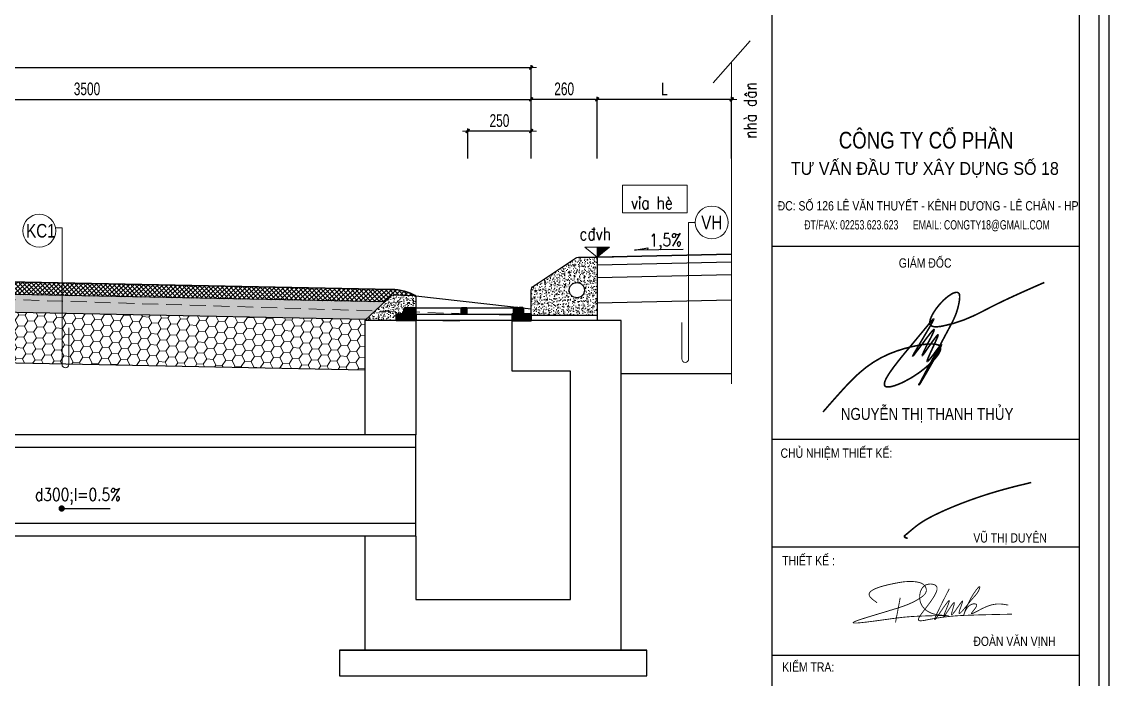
# Model space of a CAD drawing. Header units: millimetres. Extents: x -115725 to -64833, y 11643 to 38907.
# Drawn here: x -107216 to -102932, y 33173 to 35765 of the extents above; entities that cross this region are included whole.
import ezdxf
from ezdxf.enums import TextEntityAlignment as Align

# ---------------------------------------------------------------- set-up
doc = ezdxf.new("R2010")
doc.units = ezdxf.units.MM
doc.header["$MEASUREMENT"] = 0
doc.linetypes.add('HIDDEN', pattern=[0.375, 0.25, -0.125])
for name, color, linetype in [('ENTTNTHIETKE1', 2, 'Continuous'), ('KHUNGTEN', 5, 'Continuous'), ('NOI', 4, 'Continuous'), ('T.bao', 6, 'Continuous'), ('thep', 2, 'Continuous'), ('TXT', 5, 'Continuous')]:
    doc.layers.add(name, color=color, linetype=linetype)
for name, color, linetype, lineweight in [('ISO', 153, 'Continuous', 13), ('LC Dim', 8, 'Continuous', 18), ('LC Hatch', 252, 'Continuous', 9), ('LC ISO', 153, 'Continuous', 13), ('LC Net dam 1', 30, 'Continuous', 30), ('LC Net dam2', 6, 'Continuous', 40), ('LC Net khuat', 4, 'HIDDEN', 13), ('LC Net manh', 239, 'Continuous', 5), ('LC Net thay', 7, 'Continuous', 25), ('LC Text1', 3, 'Continuous', 20), ('LC Text2', 7, 'Continuous', 25), ('net thay', 2, 'Continuous', 25)]:
    doc.layers.add(name, color=color, linetype=linetype, lineweight=lineweight)
doc.styles.add('General text 2', font='arial.ttf')
doc.styles.add('HOATBIF', font='hoatbif.shx', dxfattribs={"width": 0.7})
doc.styles.add('LC 3', font='vnsimli.shx', dxfattribs={"width": 0.75})
doc.styles.add('style1', font='')
doc.styles.add('T1', font='Vnsimli.shx', dxfattribs={"width": 0.8})
doc.styles.add('T2', font='', dxfattribs={"width": 0.8})
doc.styles.get('style1').set_extended_font_data('.VnAvantH')
doc.styles.get('T2').set_extended_font_data('.VnArialH')
doc.dimstyles.new('1-100(1-25)', dxfattribs={"dimscale": 25, "dimtxt": 2.5, "dimasz": 0.35, "dimexe": 0.5, "dimexo": 0, "dimgap": 0.8, "dimtad": 1, "dimdec": 0, "dimzin": 0, "dimdsep": 46, "dimtxsty": 'HOATBIF', "dimblk1": 'DOT', "dimblk2": 'DOT', "dimsah": 1, "dimcen": -1, "dimdle": 1, "dimclrd": 256, "dimclre": 256, "dimclrt": 4, "dimadec": 3, "dimazin": 2, "dimtfac": 0.333333, "dimtdec": 0, "dimtix": 1, "dimtmove": 2, "dimatfit": 3, "dimldrblk": 'DOT', "dimfxl": 1, "dimtvp": 0.833333, "dimtolj": 1, "dimtzin": 0, "dimarcsym": 0})
pattern_1 = [(50, (-301881.987, -1147.038), (26.8972568, -2.353205), [2.8125, -30.9375]), (355, (-301881.987, -1147.038), (-5.203175, 28.207205), [2.25, -24.75]), (100.451444, (-301879.746, -1147.234), (21.6940818, 25.8539997), [2.3902572, -26.2928292]), (46.1842, (-301881.987, -1139.538), (40.02155, -6.206973), [4.21875, -46.40625]), (96.635635, (-301878.65, -1140.055), (35.049823, 36.5294475), [3.585388, -39.439266]), (351.184164, (-301881.987, -1139.538), (35.049823, 36.5294475), [3.375, -37.125]), (21, (-301878.237, -1141.413), (22.3840145, -15.0982084), [2.8125, -30.9375]), (326, (-301878.237, -1141.413), (9.124325, 27.1931267), [2.25, -24.75]), (71.451445, (-301876.372, -1142.67), (31.508339, 12.0949182), [2.390257, -26.2928292]), (37.5, (-301881.987, -1147.038), (0.45599457, 12.4835195), [0, -24.45, 0, -25.125, 0, -24.84375]), (7.5, (-301881.987, -1147.038), (9.86510765, 14.7904392), [0, -14.325, 0, -23.8875, 0, -9.46875]), (327.5, (-301890.35, -1147.038), (20.01834136, -0.8458077), [0, -9.375, 0, -29.25, 0, -38.8125]), (317.5, (-301894.1, -1147.038), (21.8694814, 3.7539368), [0, -12.1875, 0, -19.425, 0, -27.5625])]

# ---------------------------------------------------------------- blocks, each defined once
blk = doc.blocks.new('chu ki Miss Duyen')
at = {"layer": 'ISO', "ltscale": 2, "const_width": 40}
blk.add_lwpolyline([(843, 225), (838, 225), (836, 225), (834, 225), (832, 225), (830, 226), (828, 226), (827, 226), (826, 226), (825, 226), (824, 226), (823, 226), (821, 226), (820, 227), (819, 227), (818, 227), (817, 227), (816, 227), (815, 227), (814, 227), (813, 228), (812, 228), (810, 228), (809, 228), (808, 228), (807, 229), (806, 229), (805, 229), (804, 229), (803, 230), (801, 230), (800, 230), (799, 230), (798, 231), (797, 231), (795, 231), (794, 232), (793, 232), (792, 232), (791, 233), (789, 233), (788, 233), (787, 234), (786, 234), (785, 235), (783, 235), (782, 235), (781, 236), (780, 236), (779, 237), (778, 237), (777, 238), (776, 238), (776, 238), (775, 238), (775, 239), (774, 239), (774, 239), (773, 239), (773, 240), (772, 240), (771, 240), (771, 240), (770, 241), (770, 241), (769, 241), (769, 242), (768, 242), (768, 242), (767, 242), (767, 243), (766, 243), (766, 243), (765, 244), (765, 244), (765, 244), (764, 245), (764, 245), (763, 245), (763, 246), (762, 246), (762, 246), (762, 247), (761, 247), (761, 247), (760, 248), (760, 248), (760, 248), (759, 249), (759, 249), (759, 249), (758, 250), (758, 250), (758, 250), (758, 251), (757, 251), (757, 251), (757, 252), (756, 252), (756, 253), (756, 253), (756, 253), (756, 254), (755, 254), (755, 255), (755, 255), (755, 255), (755, 256), (755, 256), (754, 257), (754, 257), (754, 257), (754, 258), (754, 258), (754, 259), (754, 259), (754, 260), (754, 260), (754, 260), (754, 261), (754, 261), (754, 262), (754, 262), (754, 263), (754, 263), (754, 263), (754, 264), (754, 264), (754, 265), (754, 265), (754, 266), (754, 266), (754, 267), (754, 267), (755, 268), (755, 268), (755, 269), (755, 269), (755, 270), (755, 270), (755, 270), (756, 271), (756, 271), (756, 272), (756, 272), (756, 273), (757, 273), (757, 274), (757, 274), (757, 275), (758, 275), (758, 276), (758, 276), (758, 277), (759, 277), (759, 278), (759, 278), (759, 279), (760, 279), (760, 280), (760, 280), (761, 281), (761, 281), (761, 282), (762, 282), (762, 283), (762, 283), (763, 284), (763, 284), (763, 285), (764, 285), (764, 286), (764, 286), (765, 287), (766, 288), (767, 289), (767, 290), (768, 291), (769, 293), (770, 294), (771, 295), (771, 296), (772, 297), (773, 298), (774, 299), (775, 300), (776, 301), (777, 302), (778, 303), (778, 304), (780, 306), (781, 307), (782, 308), (783, 309), (784, 310), (785, 311), (786, 312), (786, 312), (787, 313), (788, 314), (789, 315), (790, 316), (791, 317), (792, 318), (792, 319), (793, 320), (794, 321), (795, 322), (796, 323), (797, 324), (797, 324), (798, 325), (799, 326), (800, 327), (801, 328), (801, 329), (802, 330), (803, 330), (804, 331), (805, 332), (805, 333), (806, 334), (807, 335), (808, 336), (808, 336), (809, 337), (810, 338), (811, 339), (811, 340), (812, 340), (813, 341), (814, 343), (816, 344), (817, 346), (819, 348), (820, 349), (822, 351), (823, 352), (824, 354), (826, 355), (827, 357), (829, 358), (830, 360), (831, 361), (834, 364), (840, 370), (842, 372), (845, 376), (848, 379), (851, 382), (853, 386), (856, 389), (859, 392), (862, 395), (865, 398), (867, 401), (870, 404), (873, 407), (876, 411), (879, 414), (882, 417), (885, 420), (887, 423), (890, 427), (893, 430), (896, 433), (899, 436), (902, 440), (905, 443), (908, 446), (911, 449), (914, 453), (917, 456), (920, 459), (923, 462), (926, 466), (928, 469), (931, 472), (934, 476), (937, 479), (940, 482), (943, 486), (946, 489), (949, 492), (953, 495), (956, 499), (959, 502), (962, 505), (965, 509), (968, 512), (971, 515), (974, 519), (977, 522), (980, 525), (983, 529), (986, 532), (989, 535), (992, 538), (996, 542), (999, 545), (1002, 548), (1005, 552), (1008, 555), (1011, 558), (1014, 561), (1017, 565), (1021, 568), (1024, 571), (1027, 574), (1030, 578), (1033, 581), (1036, 584), (1040, 587), (1043, 591), (1046, 594), (1049, 596), (1052, 600), (1056, 603), (1059, 606), (1062, 610), (1065, 613), (1069, 616), (1072, 619), (1075, 622), (1078, 625), (1082, 628), (1085, 631), (1088, 634), (1091, 637), (1095, 640), (1098, 643), (1101, 646), (1105, 649), (1108, 652), (1111, 655), (1114, 658), (1118, 661), (1121, 664), (1124, 667), (1128, 670), (1131, 673), (1134, 676), (1138, 679), (1141, 682), (1144, 685), (1148, 688), (1151, 691), (1154, 694), (1158, 697), (1161, 700), (1165, 702), (1168, 705), (1171, 708), (1175, 711), (1178, 714), (1182, 717), (1185, 720), (1188, 722), (1192, 725), (1195, 728), (1199, 731), (1202, 734), (1205, 736), (1209, 739), (1212, 742), (1216, 745), (1219, 747), (1223, 750), (1226, 753), (1229, 756), (1233, 758), (1236, 761), (1240, 764), (1243, 767), (1247, 769), (1250, 772), (1254, 775), (1257, 777), (1261, 780), (1264, 783), (1268, 785), (1271, 788), (1275, 791), (1278, 793), (1282, 796), (1285, 799), (1289, 801), (1292, 804), (1296, 807), (1299, 809), (1303, 812), (1306, 815), (1310, 817), (1313, 820), (1317, 822), (1320, 825), (1324, 828), (1327, 830), (1331, 833), (1335, 835), (1338, 838), (1342, 840), (1345, 843), (1349, 846), (1352, 848), (1356, 851), (1360, 853), (1363, 856), (1367, 858), (1370, 861), (1374, 863), (1377, 866), (1381, 868), (1385, 871), (1392, 876), (1399, 881), (1406, 886), (1413, 891), (1421, 896), (1428, 901), (1435, 906), (1442, 911), (1447, 915), (1457, 921), (1464, 926), (1471, 931), (1479, 936), (1486, 941), (1493, 946), (1501, 950), (1508, 955), (1515, 960), (1523, 965), (1530, 970), (1537, 975), (1545, 980), (1552, 984), (1559, 989), (1567, 994), (1574, 999), (1582, 1004), (1589, 1008), (1596, 1013), (1604, 1018), (1611, 1023), (1619, 1028), (1626, 1032), (1634, 1037), (1641, 1042), (1648, 1046), (1656, 1051), (1663, 1056), (1671, 1061), (1678, 1065), (1686, 1070), (1693, 1075), (1701, 1079), (1708, 1084), (1716, 1089), (1723, 1093), (1731, 1098), (1738, 1103), (1746, 1107), (1753, 1112), (1761, 1116), (1769, 1121), (1776, 1126), (1784, 1130), (1791, 1135), (1799, 1139), (1806, 1144), (1814, 1148), (1822, 1153), (1829, 1158), (1837, 1162), (1844, 1167), (1852, 1171), (1860, 1176), (1867, 1180), (1875, 1185), (1882, 1189), (1890, 1194), (1898, 1198), (1905, 1203), (1913, 1207), (1921, 1212), (1928, 1216), (1936, 1220), (1943, 1225), (1951, 1229), (1959, 1234), (1964, 1237), (1974, 1243), (1982, 1247), (1989, 1251), (1997, 1256), (2005, 1260), (2012, 1265), (2020, 1269), (2028, 1273), (2036, 1278), (2043, 1282), (2051, 1286), (2059, 1291), (2066, 1295), (2074, 1299), (2082, 1304), (2089, 1308), (2097, 1312), (2105, 1317), (2113, 1321), (2120, 1325), (2128, 1330), (2136, 1334), (2144, 1338), (2151, 1342), (2159, 1347), (2167, 1351), (2175, 1355), (2182, 1359), (2190, 1364), (2198, 1368), (2206, 1372), (2213, 1376), (2221, 1381), (2229, 1385), (2237, 1389), (2244, 1393), (2252, 1397), (2260, 1402), (2268, 1406), (2276, 1410), (2283, 1414), (2291, 1418), (2299, 1422), (2307, 1426), (2315, 1431), (2322, 1435), (2330, 1439), (2338, 1443), (2346, 1447), (2354, 1451), (2361, 1455), (2369, 1459), (2377, 1464), (2385, 1468), (2393, 1472), (2401, 1476), (2408, 1480), (2416, 1484), (2424, 1488), (2432, 1492), (2440, 1496), (2448, 1500), (2456, 1504), (2463, 1508), (2471, 1512), (2479, 1516), (2487, 1520), (2495, 1524), (2503, 1528), (2511, 1532), (2519, 1536), (2526, 1540), (2534, 1544), (2542, 1548), (2550, 1552), (2558, 1556), (2566, 1560), (2574, 1564), (2582, 1568), (2590, 1572), (2598, 1575), (2606, 1579), (2613, 1583), (2621, 1587), (2629, 1591), (2637, 1595), (2645, 1599), (2653, 1603), (2661, 1607), (2669, 1610), (2677, 1614), (2685, 1618), (2693, 1622), (2701, 1626), (2709, 1630), (2717, 1633), (2725, 1637), (2733, 1641), (2741, 1645), (2749, 1649), (2756, 1652), (2764, 1656), (2772, 1660), (2780, 1664), (2788, 1668), (2796, 1671), (2804, 1675), (2812, 1679), (2820, 1683), (2828, 1686), (2836, 1690), (2844, 1694), (2852, 1698), (2860, 1701), (2868, 1705), (2876, 1709), (2884, 1712), (2892, 1716), (2900, 1720), (2908, 1723), (2916, 1727), (2925, 1731), (2933, 1734), (2941, 1738), (2949, 1742), (2957, 1745), (2965, 1749), (2973, 1753), (2981, 1756), (2989, 1760), (2997, 1763), (3005, 1767), (3013, 1771), (3021, 1774), (3029, 1778), (3037, 1781), (3045, 1785), (3053, 1789), (3061, 1792), (3069, 1796), (3078, 1799), (3086, 1803), (3094, 1806), (3102, 1810), (3110, 1813), (3118, 1817), (3126, 1820), (3134, 1824), (3142, 1827), (3150, 1831), (3156, 1833), (3167, 1838), (3175, 1841), (3183, 1845), (3191, 1848), (3199, 1852), (3207, 1855), (3215, 1859), (3223, 1862), (3232, 1866), (3240, 1869), (3248, 1873), (3256, 1876), (3264, 1879), (3272, 1883), (3280, 1886), (3288, 1890), (3297, 1893), (3305, 1896), (3313, 1900), (3321, 1903), (3329, 1907), (3337, 1910), (3345, 1913), (3354, 1917), (3362, 1920), (3370, 1923), (3378, 1927), (3386, 1930), (3394, 1933), (3403, 1937), (3411, 1940), (3419, 1944), (3427, 1947), (3435, 1950), (3452, 1957), (3468, 1963), (3484, 1970), (3501, 1977), (3517, 1983), (3534, 1990), (3550, 1996), (3566, 2003), (3583, 2009), (3599, 2016), (3616, 2022), (3632, 2029), (3648, 2035), (3665, 2042), (3681, 2048), (3698, 2055), (3714, 2061), (3731, 2068), (3747, 2074), (3763, 2081), (3780, 2087), (3796, 2093), (3813, 2100), (3828, 2106)], dxfattribs=at)
blk = doc.blocks.new('doan van vinh')
at = {"layer": 'LC ISO', "const_width": 30}
for points in [[(-1826, 454), (-1884, 496), (-1940, 539), (-1991, 580), (-2035, 621), (-2054, 641), (-2069, 661), (-2082, 681), (-2094, 703), (-2098, 718), (-2101, 737), (-2100, 755), (-2097, 773), (-2090, 790), (-2080, 807), (-2067, 823), (-2052, 840), (-2034, 855), (-2013, 871), (-1991, 886), (-1966, 901), (-1911, 929), (-1850, 956), (-1782, 981), (-1710, 1005), (-1635, 1028), (-1557, 1049), (-1400, 1087), (-1322, 1104), (-1246, 1120), (-1179, 1133), (-1106, 1147), (-1041, 1158), (-980, 1168), (-921, 1177), (-863, 1183), (-750, 1191), (-694, 1193), (-636, 1192), (-577, 1189), (-541, 1186), (-453, 1176), (-390, 1164), (-329, 1147), (-300, 1137), (-272, 1124), (-245, 1109), (-221, 1092), (-198, 1073), (-177, 1052), (-162, 1032), (-143, 1001), (-131, 972), (-122, 943), (-117, 912), (-115, 883), (-116, 868), (-126, 826), (-137, 799), (-152, 774), (-169, 750), (-190, 727), (-237, 684), (-289, 645), (-344, 608), (-397, 575), (-449, 543), (-501, 514), (-603, 462), (-706, 415), (-813, 372), (-869, 351), (-927, 330), (-988, 309), (-1076, 280), (-1119, 267), (-1189, 244), (-1262, 222), (-1337, 199), (-1492, 151), (-1809, 56), (-1964, 9), (-2039, -14), (-2112, -36), (-2182, -58), (-2250, -79), (-2313, -99), (-2373, -118), (-2428, -137), (-2478, -154), (-2523, -171), (-2562, -186), (-2595, -199), (-2622, -212), (-2641, -223), (-2652, -232), (-2656, -239), (-2655, -243), (-2651, -245), (-2645, -247), (-2638, -249), (-2616, -251), (-2586, -252), (-2549, -251), (-2506, -249), (-2456, -245), (-2402, -240), (-2342, -234), (-2278, -227), (-2211, -220), (-2141, -211), (-2068, -202), (-1917, -183), (-1764, -162), (-1612, -141), (-1539, -131), (-1467, -121), (-1394, -111), (-1334, -103), (-1272, -95), (-1213, -87), (-1101, -72), (-994, -60), (-891, -48), (-786, -39), (-677, -30), (-619, -26), (-560, -22), (-497, -19), (-432, -16), (-363, -13), (-290, -10), (-173, -5), (-131, -4), (-44, -1), (44, 1), (221, 6), (306, 8), (386, 10), (459, 11), (493, 12), (524, 13), (553, 13), (579, 14), (602, 14), (622, 15), (638, 15), (651, 15), (659, 15), (664, 15), (664, 15), (660, 15), (655, 15), (637, 14), (619, 14), (597, 14), (572, 14), (543, 14), (512, 15), (478, 16), (407, 20), (331, 27), (244, 40), (182, 54), (113, 73), (47, 97), (-14, 126), (-71, 158), (-123, 195), (-171, 235), (-213, 279), (-250, 327), (-281, 378), (-307, 432), (-326, 490), (-343, 574), (-347, 614), (-347, 680), (-340, 746), (-326, 811), (-306, 873), (-293, 903), (-278, 931), (-261, 958), (-243, 983), (-222, 1006), (-200, 1027), (-176, 1046), (-150, 1062), (-123, 1075), (-92, 1086), (-61, 1094), (-29, 1099), (4, 1102), (36, 1103), (68, 1101), (98, 1097), (127, 1091), (153, 1083), (169, 1077), (196, 1063), (213, 1050), (227, 1035), (239, 1020), (247, 1002), (253, 984), (256, 964), (257, 942), (255, 920), (252, 896), (246, 872), (238, 846), (228, 819), (202, 763), (171, 703), (133, 641), (91, 576), (45, 509), (-4, 441), (-109, 301), (-229, 144), (-268, 92), (-316, 25), (-337, -6), (-355, -36), (-370, -63), (-381, -88), (-388, -111), (-390, -130), (-387, -146), (-382, -155), (-364, -167), (-344, -172), (-319, -174), (-291, -173), (-259, -170), (-224, -166), (-73, -138), (3, -123), (76, -109), (148, -97), (217, -85), (284, -74), (413, -55), (535, -38), (653, -25), (766, -14), (876, -5), (984, 3), (1198, 14), (1364, 20), (1527, 25), (1641, 29), (1875, 35), (2116, 41), (2361, 47), (2860, 57)], [(680, 940), (620, 821), (561, 704), (503, 589), (447, 478), (421, 424), (395, 372), (370, 322), (346, 273), (323, 226), (302, 181), (282, 139), (263, 99), (245, 61), (230, 27), (216, -5), (203, -34), (193, -59), (184, -81), (178, -100), (174, -114), (172, -125), (172, -132), (175, -134), (180, -133), (184, -130), (188, -126), (193, -121), (198, -115), (205, -108), (212, -99), (220, -89), (224, -84), (237, -66), (247, -52), (269, -22), (293, 12), (318, 49), (345, 88), (373, 130), (431, 215), (489, 299), (517, 339), (545, 377), (570, 412), (594, 444), (616, 471), (626, 484), (635, 494), (643, 504), (651, 512), (658, 518), (664, 523), (669, 527), (674, 528), (677, 528), (679, 525), (680, 521), (680, 514), (679, 506), (677, 496), (674, 483), (669, 469), (664, 454), (659, 436), (645, 398), (629, 356), (611, 311), (593, 265), (556, 172), (538, 128), (522, 87), (515, 68), (509, 50), (503, 34), (498, 19), (494, 6), (491, -5), (489, -14), (488, -21), (488, -26), (490, -28), (491, -28), (497, -25), (502, -19), (509, -11), (517, -2), (526, 10), (535, 24), (546, 39), (558, 56), (570, 74), (596, 113), (624, 155), (682, 244), (712, 288), (740, 329), (767, 368), (779, 385), (791, 401), (802, 415), (813, 428), (822, 439), (831, 447), (838, 454), (845, 458), (850, 459), (854, 458), (856, 455), (857, 447), (856, 437), (855, 425), (852, 410), (848, 394), (844, 376), (839, 356), (826, 313), (813, 267), (799, 221), (786, 175), (775, 133), (770, 114), (766, 97), (763, 81), (761, 68), (761, 57), (761, 48), (763, 43), (767, 40), (772, 40), (778, 43), (785, 49), (794, 57), (804, 67), (815, 79), (826, 93), (839, 108), (852, 125), (866, 144), (895, 183), (925, 226), (987, 315), (1017, 358), (1045, 399), (1059, 418), (1072, 435), (1084, 452), (1095, 466), (1105, 479), (1115, 491), (1123, 500), (1130, 506), (1135, 511), (1140, 513), (1142, 512), (1144, 508), (1144, 501), (1142, 492), (1140, 480), (1136, 467), (1131, 451), (1126, 434), (1120, 416), (1113, 396), (1098, 354), (1082, 309), (1066, 264), (1051, 221), (1037, 180), (1032, 162), (1027, 144), (1023, 129), (1021, 115), (1019, 100), (1019, 94), (1020, 87), (1022, 82), (1026, 79), (1030, 79), (1036, 80), (1043, 83), (1051, 88), (1060, 94), (1069, 102), (1080, 111), (1091, 122), (1103, 134), (1129, 162), (1157, 194), (1186, 229), (1218, 266), (1283, 346), (1348, 428), (1380, 468), (1411, 506), (1451, 554), (1467, 573), (1492, 602), (1515, 629), (1560, 678), (1582, 703), (1624, 754), (1644, 781), (1664, 810), (1683, 841), (1701, 875), (1711, 897), (1730, 948), (1735, 965), (1739, 980), (1741, 990), (1741, 1002), (1740, 1009), (1737, 1013), (1732, 1014), (1727, 1013), (1719, 1009), (1711, 1003), (1701, 995), (1691, 985), (1679, 973), (1666, 959), (1653, 943), (1639, 926), (1625, 908), (1609, 888), (1578, 844), (1545, 797), (1512, 747), (1480, 695), (1459, 660), (1419, 589), (1391, 536), (1364, 483), (1340, 432), (1317, 382), (1295, 334), (1276, 288), (1258, 244), (1242, 204), (1228, 167), (1216, 133), (1206, 104), (1198, 79), (1194, 69), (1192, 59), (1189, 51), (1187, 45), (1186, 40), (1185, 36), (1185, 34), (1185, 33), (1185, 34), (1187, 37), (1189, 44), (1190, 48), (1193, 56), (1197, 65), (1200, 76), (1205, 88), (1216, 116), (1229, 147), (1245, 181), (1264, 216), (1286, 252), (1311, 286), (1339, 319), (1371, 348), (1388, 361), (1406, 374), (1425, 384), (1450, 396), (1465, 401), (1487, 407), (1508, 412), (1529, 414), (1549, 415), (1569, 415), (1586, 412), (1601, 407), (1613, 401), (1623, 392), (1628, 383), (1631, 371), (1630, 358), (1627, 343), (1621, 327), (1613, 310), (1603, 293), (1592, 275), (1566, 238), (1538, 201), (1510, 166), (1497, 150), (1485, 135), (1474, 121), (1465, 109), (1456, 93), (1453, 89), (1451, 82), (1451, 77), (1453, 74), (1457, 72), (1463, 72), (1471, 74), (1481, 76), (1492, 81), (1505, 86), (1519, 92), (1535, 100), (1552, 108), (1590, 127), (1631, 149), (1676, 173), (1723, 198), (1771, 223), (1869, 272), (1914, 293), (1964, 315), (2009, 333), (2053, 349), (2095, 363), (2136, 375), (2176, 385), (2214, 393), (2252, 399), (2288, 404), (2323, 408), (2358, 410), (2391, 411), (2424, 411), (2487, 408), (2549, 402), (2608, 393), (2725, 371)], [(-1022, 624), (-1037, 546), (-1051, 468), (-1066, 391), (-1081, 313), (-1096, 235), (-1110, 157), (-1125, 79), (-1140, 1), (-1155, -76), (-1170, -154), (-1184, -232)]]:
    blk.add_lwpolyline(points, dxfattribs=at)
blk = doc.blocks.new('nguyen thi thanh thuy')
at = {"layer": 'ISO', "ltscale": 2, "const_width": 40}
blk.add_lwpolyline([(-2685, -1690, -0.006388), (-2178, -1117, -0.008557), (-1977, -905, -0.017087), (-1770, -708, -0.102087), (-833, -161, -0.039833), (-270, -16, -0.020512), (-90, 8, -0.044497), (98, 9, -0.05587), (182, -8, -0.113633), (236, -42, -0.176433), (258, -92, -0.077033), (254, -135, -0.069534), (223, -210, -0.038569), (166, -296, -0.030368), (57, -421, -0.082382), (-675, -942, -0.035158), (-905, -1035, -0.04441), (-1026, -1062, -0.066948), (-1091, -1062, -0.143409), (-1132, -1043, -0.176131), (-1149, -1007, -0.069024), (-1148, -973, -0.059887), (-1131, -911, -0.036714), (-1079, -807, -0.019023), (-1000, -683, -0.011006), (-898, -542, -0.01042), (-645, -222, 0.001355), (-76, 463, -0.031231), (69, 631, -0.180623), (82, 640, -0.602198), (84, 631, -0.055981), (56, 570, -0.010846), (-28, 418, 0.000464), (-371, -161, 0.02324), (-439, -286, 1.627113), (-437, -292, 0.049833), (-397, -245, 0.005496), (-91, 162, -0.011697), (26, 311, -0.051381), (82, 370, -0.288592), (95, 376, -0.379106), (97, 362, -0.040394), (80, 315, -0.015043), (4, 153, 0.026859), (-200, -261, 0.160173), (-204, -278, 0.62441), (-195, -273, 0.034188), (-141, -204, -0.015387), (148, 200, -0.034245), (183, 240, -0.377171), (195, 246, -0.275743), (195, 230, -0.039705), (162, 143, -0.007154), (29, -150, 0.010269), (-53, -335, 0.059207), (-81, -418, 0.494242), (-78, -431, 0.209425), (-61, -421, 0.031522), (-22, -378, 0.012151), (92, -232, -0.015412), (249, -26, -0.066877), (274, -2, -1.012313), (279, -8, -0.055225), (269, -38, -0.019501), (211, -159, -0.008968), (2, -538, -0.00525), (-207, -898, -0.041875), (-284, -1018, -0.365695), (-264, -970, -0.007459), (-39, -543, 0.000828), (491, 447, 0.016244), (598, 659, 0.05881), (711, 1009, 0.039413), (734, 1174, 0.060004), (730, 1242, 0.240646), (692, 1298, 0.134453), (647, 1305, 0.071372), (590, 1291, 0.040684), (523, 1258, 0.056501), (335, 1112, 0.071752), (65, 772, 0.045704), (5, 642, 0.058573), (-12, 565, 0.116475), (-5, 505, 0.165912), (30, 466, 0.096245), (88, 446, 0.048338), (165, 443, 0.036618), (301, 460, 0.062636), (1097, 724, 0.01049), (1469, 913, -0.006081), (1725, 1041, -0.007252), (2275, 1297, -0.003845), (2852, 1552)], format="xyb", dxfattribs=at)
blk = doc.blocks.new('khung vpn')
at = {"layer": 'Defpoints'}
blk.add_line((52556.46, -4235.276), (52556.46, -4195.446), dxfattribs=at)
at = {"layer": 'KHUNGTEN'}
blk.add_lwpolyline([(52556.243, -4234.885), (52502.048, -4234.885), (52502.048, -4195.662), (52556.243, -4195.662)], close=True, dxfattribs=at)
at = {"layer": 'T.bao'}
for p, q in [((52549.443, -4222.987), (52555.832, -4222.987)), ((52549.443, -4225.241), (52555.832, -4225.241))]:
    blk.add_line(p, q, dxfattribs=at)
at = {"layer": 'thep'}
for p, q in [((52549.443, -4216.721), (52555.832, -4216.721)), ((52549.443, -4220.741), (52555.832, -4220.741))]:
    blk.add_line(p, q, dxfattribs=at)
for points in [[(52555.832, -4234.474), (52502.459, -4234.474), (52502.459, -4196.073), (52555.832, -4196.073)], [(52555.832, -4196.073), (52555.832, -4234.474), (52549.443, -4234.474), (52549.443, -4196.073)]]:
    blk.add_lwpolyline(points, close=True, dxfattribs=at)
at = {"layer": 'TXT', "linetype": 'Continuous'}
blk.add_line((52555.832, -4196.073), (52555.832, -4234.474), dxfattribs=at)
at = {"layer": 'ISO', "xscale": 0.0007999999999999995, "yscale": 0.0007999999999999995, "zscale": 0.0007999999999999995, "rotation": 352.0676215534355}
blk.add_blockref('chu ki Miss Duyen', (52551.569, -4222.893), dxfattribs=at)
at = {"layer": 'LC Net dam 1'}
for name, p, xscale, yscale, zscale in [('nguyen thi thanh thuy', (52552.735, -4218.771), 0.0008320000000000002, 0.0008320000000000002, 0.0008320000000000002), ('doan van vinh', (52552.721, -4224.423), 0.0006, 0.0006, 0.0006)]:
    blk.add_blockref(name, p, dxfattribs=dict(at, xscale=xscale, yscale=yscale, zscale=zscale))
at = {"layer": 'TXT', "linetype": 'Continuous'}
for s, height, style, width, p in [('c«ng ty cæ phÇn', 0.34658, 'T2', 0.8, (52552.648, -4214.689)), ('®c: sè 126 lª v¨n thuyÕt - kªnh d\xad¬ng - lª ch©n - hp', 0.19408, 'T2', 0.8, (52552.689, -4215.98)), ('§T/fax: 02253.623.623      Email: Congty18@gmail.com', 0.19408, 'style1', 0.7, (52552.666, -4216.376)), ('nguyÔn thÞ thanh thñy', 0.24954, 'T2', 0.8, (52552.668, -4220.343))]:
    blk.add_text(s, height=height, dxfattribs=dict(at, style=style, width=width)).set_placement(p, align=Align.CENTER)
at = {"layer": 'TXT', "linetype": 'Continuous', "style": 'T2', "width": 0.9}
blk.add_text('t\xad vÊn ®Çu t\xad x©y dùng sè 18', height=0.26617, dxfattribs=at).set_placement((52552.621, -4215.094), align=Align.MIDDLE)
at = {"layer": 'TXT', "linetype": 'Continuous', "style": 'T2', "width": 0.8}
for s, height, p in [('gi¸m ®èc', 0.1941, (52552.079, -4217.171)), ('chñ nhiÖm thiÕt kÕ:', 0.19408, (52549.617, -4221.132)), ('vò thÞ duyªn', 0.19408, (52553.631, -4222.897)), ('thiÕt kÕ :', 0.1941, (52549.651, -4223.371)), ('®oµn v¨n vÞnh', 0.19408, (52553.631, -4225.051)), ('kiÓm tra:', 0.1941, (52549.651, -4225.587))]:
    blk.add_text(s, height=height, dxfattribs=at).set_placement(p)
blk = doc.blocks.new('*U5')
at = {"layer": 'LC ISO'}
blk.add_circle((0, 0), 4.25, dxfattribs=at)
at = {"layer": 'LC Text1', "style": 'General text 2', "width": 0.8, "flags": 8}
blk.add_attdef('SYMBOL', text='', height=3.5, dxfattribs=at).set_placement((0, 0), align=Align.MIDDLE_CENTER)
blk = doc.blocks.new('DOT')
at = {"layer": 'LC Dim'}
blk.add_line((-3, 0), (3, 0), dxfattribs=at)
at = {"layer": 'LC Dim', "color": 4}
blk.add_line((-1, -1), (1, 1), dxfattribs=at)
blk.add_lwpolyline([(0.5, 1), (-1, -0.5), (-0.5, -1), (1, 0.5)], close=True, dxfattribs=at)
blk = doc.blocks.new('*D104')
at = {"layer": 'Defpoints', "color": 0, "transparency": 16777216}
for p in [(-105209.4, 35459.3), (-108709.4, 35226.6), (-105209.4, 35226.6)]:
    blk.add_point(p, dxfattribs=at)
at = {"layer": 'LC Dim', "lineweight": -2, "transparency": 16777216}
for p, q in [((-108709.4, 35226.6), (-108709.4, 35469.3)), ((-108702.4, 35459.3), (-105216.4, 35459.3)), ((-105209.4, 35226.6), (-105209.4, 35469.3))]:
    blk.add_line(p, q, dxfattribs=at)
at = {"layer": 'LC Dim', "lineweight": -2, "transparency": 16777216, "xscale": 7, "yscale": 7, "zscale": 7, "rotation": 180}
blk.add_blockref('DOT', (-108709.4, 35459.3), dxfattribs=at)
at = {"layer": 'LC Dim', "lineweight": -2, "transparency": 16777216, "xscale": 7, "yscale": 7, "zscale": 7}
blk.add_blockref('DOT', (-105209.4, 35459.3), dxfattribs=at)
at = {"layer": 'LC Dim', "color": 4, "transparency": 16777216, "insert": (-106959.4, 35500.3), "char_height": 50, "attachment_point": 5, "style": 'HOATBIF'}
blk.add_mtext('\\A1;3500', dxfattribs=at)
blk = doc.blocks.new('_Dot')
at = {"color": 0, "linetype": 'ByBlock', "lineweight": -2}
blk.add_line((-0.5, 0), (-1, 0), dxfattribs=at)
at = {"color": 0, "linetype": 'ByBlock', "const_width": 0.5}
blk.add_lwpolyline([(-0.25, 0, 1), (0.25, 0, 1)], format="xyb", close=True, dxfattribs=at)
blk = doc.blocks.new('*D105')
at = {"layer": 'Defpoints', "color": 0, "transparency": 16777216}
for p in [(-105209.4, 35584.3), (-112209.4, 35226.6), (-105209.4, 35226.6)]:
    blk.add_point(p, dxfattribs=at)
at = {"layer": 'LC Dim', "lineweight": -2, "transparency": 16777216}
for p, q in [((-112209.4, 35226.6), (-112209.4, 35594.3)), ((-112202.4, 35584.3), (-105216.4, 35584.3)), ((-105209.4, 35226.6), (-105209.4, 35594.3))]:
    blk.add_line(p, q, dxfattribs=at)
at = {"layer": 'LC Dim', "lineweight": -2, "transparency": 16777216, "xscale": 7, "yscale": 7, "zscale": 7, "rotation": 180}
blk.add_blockref('DOT', (-112209.4, 35584.3), dxfattribs=at)
at = {"layer": 'LC Dim', "lineweight": -2, "transparency": 16777216, "xscale": 7, "yscale": 7, "zscale": 7}
blk.add_blockref('DOT', (-105209.4, 35584.3), dxfattribs=at)
at = {"layer": 'LC Dim', "color": 4, "transparency": 16777216, "insert": (-108709.4, 35625.3), "char_height": 50, "attachment_point": 5, "style": 'HOATBIF'}
blk.add_mtext('\\A1;7000', dxfattribs=at)
blk = doc.blocks.new('*D107')
at = {"layer": 'Defpoints', "color": 0, "transparency": 16777216}
for p in [(-104949.4, 35459.3), (-104949.4, 35226.6), (-104419.7, 35226.6)]:
    blk.add_point(p, dxfattribs=at)
at = {"layer": 'LC Dim', "lineweight": -2, "transparency": 16777216}
for p, q in [((-104949.4, 35226.6), (-104949.4, 35469.3)), ((-104426.7, 35459.3), (-104942.4, 35459.3)), ((-104419.7, 35226.6), (-104419.7, 35469.3))]:
    blk.add_line(p, q, dxfattribs=at)
at = {"layer": 'LC Dim', "lineweight": -2, "transparency": 16777216, "xscale": 7, "yscale": 7, "zscale": 7, "rotation": 180}
blk.add_blockref('DOT', (-104949.4, 35459.3), dxfattribs=at)
at = {"layer": 'LC Dim', "lineweight": -2, "transparency": 16777216, "xscale": 7, "yscale": 7, "zscale": 7}
blk.add_blockref('DOT', (-104419.7, 35459.3), dxfattribs=at)
at = {"layer": 'LC Dim', "color": 4, "transparency": 16777216, "insert": (-104684.5, 35500.3), "char_height": 50, "attachment_point": 5, "style": 'HOATBIF'}
blk.add_mtext('\\A1;L', dxfattribs=at)
blk = doc.blocks.new('*D108')
at = {"layer": 'Defpoints', "color": 0, "transparency": 16777216}
for p in [(-105209.4, 35459.3), (-105209.4, 35226.6), (-104949.4, 35226.6)]:
    blk.add_point(p, dxfattribs=at)
at = {"layer": 'LC Dim', "lineweight": -2, "transparency": 16777216}
for p, q in [((-105209.4, 35226.6), (-105209.4, 35469.3)), ((-104956.4, 35459.3), (-105202.4, 35459.3)), ((-104949.4, 35226.6), (-104949.4, 35469.3))]:
    blk.add_line(p, q, dxfattribs=at)
at = {"layer": 'LC Dim', "lineweight": -2, "transparency": 16777216, "xscale": 7, "yscale": 7, "zscale": 7, "rotation": 180}
blk.add_blockref('DOT', (-105209.4, 35459.3), dxfattribs=at)
at = {"layer": 'LC Dim', "lineweight": -2, "transparency": 16777216, "xscale": 7, "yscale": 7, "zscale": 7}
blk.add_blockref('DOT', (-104949.4, 35459.3), dxfattribs=at)
at = {"layer": 'LC Dim', "color": 4, "transparency": 16777216, "insert": (-105079.4, 35500.3), "char_height": 50, "attachment_point": 5, "style": 'HOATBIF'}
blk.add_mtext('\\A1;260', dxfattribs=at)
blk = doc.blocks.new('*D109')
at = {"layer": 'Defpoints', "color": 0, "transparency": 16777216}
for p in [(-105459.4, 35334.3), (-105459.4, 35226.6), (-105209.4, 35226.6)]:
    blk.add_point(p, dxfattribs=at)
at = {"layer": 'LC Dim', "lineweight": -2, "transparency": 16777216}
for p, q in [((-105459.4, 35226.6), (-105459.4, 35344.3)), ((-105216.4, 35334.3), (-105452.4, 35334.3)), ((-105209.4, 35226.6), (-105209.4, 35344.3))]:
    blk.add_line(p, q, dxfattribs=at)
at = {"layer": 'LC Dim', "lineweight": -2, "transparency": 16777216, "xscale": 7, "yscale": 7, "zscale": 7, "rotation": 180}
blk.add_blockref('DOT', (-105459.4, 35334.3), dxfattribs=at)
at = {"layer": 'LC Dim', "lineweight": -2, "transparency": 16777216, "xscale": 7, "yscale": 7, "zscale": 7}
blk.add_blockref('DOT', (-105209.4, 35334.3), dxfattribs=at)
at = {"layer": 'LC Dim', "color": 4, "transparency": 16777216, "insert": (-105334.4, 35375.3), "char_height": 50, "attachment_point": 5, "style": 'HOATBIF'}
blk.add_mtext('\\A1;250', dxfattribs=at)
blk = doc.blocks.new('Caodo1')
at = {"layer": 'LC Text1'}
blk.add_hatch(color=4, dxfattribs=at).paths.add_polyline_path([(0, 200), (0, 0), (243, 200)])
at = {"layer": 'LC Text1', "color": 4}
for p, q in [((324, 0), (-324, 0)), ((0, 0), (0, 200))]:
    blk.add_line(p, q, dxfattribs=at)
blk.add_lwpolyline([(-243, 200), (243, 200), (0, 0), (0, 0)], close=True, dxfattribs=at)
at = {"layer": 'LC Text1', "color": 4, "style": 'T1', "width": 0.8}
blk.add_attdef('%%P0,00', text='', height=250, dxfattribs=at).set_placement((-39, 460), align=Align.MIDDLE_CENTER)

msp = doc.modelspace()

# ---------------------------------------------------------------- hatches: boundary and pattern name
at = {"layer": 'LC Hatch'}
h = msp.add_hatch(dxfattribs=at)
h.set_pattern_fill('AR-CONC', color=256, scale=3.75, style=0)
h.set_pattern_definition(pattern_1)
h.paths.add_polyline_path([(-104949.4, 34607.2), (-104949.4, 34837.2), (-105023.3, 34837.2, 0.148063), (-105034.4, 34833.8), (-105200.5, 34723.1, 0.250765), (-105209.4, 34706.5), (-105209.4, 34607.2)])
h.paths.add_polyline_path([(-105059.4, 34707.2, -1), (-104999.4, 34707.2, -1)], flags=16)
at = {"layer": 'LC Hatch', "ltscale": 2}
h = msp.add_hatch(dxfattribs=at)
h.set_pattern_fill('ANSI37', color=256, scale=100, angle=-3.4206, style=0)
h.set_pattern_definition([(41.579445, (-21298.227, 11601.986), (-8.2957238, 9.3504528), []), (131.579445, (-21298.227, 11601.986), (-9.3504528, -8.2957238), [])])
h.paths.add_polyline_path([(-105759, 34709.9), (-108124.7, 34757.2), (-108078.2, 34733.5), (-108068.2, 34733.5), (-108068.2, 34713), (-108068.2, 34708.9), (-107959.4, 34708.9), (-107959.4, 34703.9), (-105787.2, 34660.5), (-105759, 34687.3), (-105664.4, 34684.2, 0.119543)])
at = {"layer": 'LC Hatch'}
h = msp.add_hatch(dxfattribs=at)
h.set_pattern_fill('AR-CONC', color=256, scale=3.75, style=0)
h.set_pattern_definition([(50, (-21298.227, 11601.986), (26.897257, -2.353205), [2.8125, -30.9375]), (355, (-21298.227, 11601.986), (-5.203175, 28.207205), [2.25, -24.75]), (100.451444, (-21295.986, 11601.79), (21.694082, 25.854), [2.390257, -26.292829]), (46.1842, (-21298.227, 11609.486), (40.02155, -6.206973), [4.21875, -46.40625]), (96.635635, (-21294.892, 11608.97), (35.049823, 36.529448), [3.585388, -39.439266]), (351.184164, (-21298.227, 11609.486), (35.049823, 36.529448), [3.375, -37.125]), (21, (-21294.477, 11607.61), (22.3840145, -15.0982084), [2.8125, -30.9375]), (326, (-21294.477, 11607.61), (9.124325, 27.193127), [2.25, -24.75]), (71.451445, (-21292.612, 11606.353), (31.508339, 12.094918), [2.390257, -26.292829]), (37.5, (-21298.227, 11601.986), (0.4559946, 12.4835195), [0, -24.45, 0, -25.125, 0, -24.84375]), (7.5, (-21298.227, 11601.986), (9.8651077, 14.7904392), [0, -14.325, 0, -23.8875, 0, -9.46875]), (327.5, (-21306.59, 11601.986), (20.0183414, -0.8458077), [0, -9.375, 0, -29.25, 0, -38.8125]), (317.5, (-21310.34, 11601.986), (21.8694814, 3.753937), [0, -12.1875, 0, -19.425, 0, -27.5625])])
h.paths.add_polyline_path([(-105859.4, 34591.9), (-105787.2, 34660.5), (-107959.4, 34703.9), (-107959.4, 34633.9)])
h = msp.add_hatch(dxfattribs=at)
h.set_pattern_fill('AR-CONC', color=256, scale=3.75, style=0)
h.set_pattern_definition(pattern_1)
h.paths.add_polyline_path([(-105701.5, 34685.4), (-105759, 34687.3), (-105864.4, 34587.2), (-105664.4, 34587.2), (-105664.4, 34684.2), (-105701.5, 34684.2)])
h = msp.add_hatch(dxfattribs=at)
h.set_pattern_fill('HONEY', color=256, scale=200, angle=-3.4206, style=0)
h.set_pattern_definition([(356.579445, (-21298.227, 11601.986), (38.7249673, 19.374646), [25, -50]), (116.579445, (-21298.227, 11601.986), (-36.1414193, 23.8494824), [25, -50]), (56.579445, (-21298.227, 11601.986), (2.583548, 43.2241284), [-50, 25])])
h.paths.add_polyline_path([(-105864.4, 34587.2), (-105859.4, 34591.9), (-107959.4, 34633.9), (-107959.4, 34433.9), (-105864.4, 34392)])
h = msp.add_hatch(dxfattribs=at)
h.set_pattern_fill('ANSI37', color=8, scale=20, style=0)
h.set_pattern_definition([(45, (-304798.487, 7176.462), (-1.767766953, 1.767766953), []), (135, (-304798.487, 7176.462), (-1.767766953, -1.767766953), [])])
h.paths.add_polyline_path([(-105739.4, 34587.2), (-105739.4, 34612.2), (-105709.4, 34612.2), (-105709.4, 34633.2, -0.414214), (-105705.4, 34637.2), (-105693.4, 34637.2, -0.414214), (-105689.4, 34633.2), (-105689.4, 34612.2), (-105664.4, 34612.2), (-105664.4, 34587.2)])
h = msp.add_hatch(dxfattribs=at)
h.set_pattern_fill('ANSI37', color=8, scale=20, style=0)
h.set_pattern_definition([(45, (-50572.6638, 59705.189), (-1.76776695, 1.76776695), []), (135, (-50572.6638, 59705.189), (-1.76776695, -1.76776695), [])])
h.paths.add_polyline_path([(-105669.4, 34637.2), (-105685.4, 34637.2, 0.414214), (-105689.4, 34633.2), (-105689.4, 34612.2), (-105669.4, 34612.2)])
h.paths.add_polyline_path([(-105464.4, 34637.2), (-105484.4, 34637.2), (-105484.4, 34612.2), (-105464.4, 34612.2)])
h.paths.add_polyline_path([(-105259.4, 34633.2, 0.414214), (-105263.4, 34637.2), (-105279.4, 34637.2), (-105279.4, 34612.2), (-105259.4, 34612.2)])
h = msp.add_hatch(dxfattribs=at)
h.set_pattern_fill('ANSI37', color=8, scale=20, style=0)
h.set_pattern_definition([(45, (-124008.2515, 36045.5784), (-1.76776695, 1.76776695), []), (135, (-124008.2515, 36045.5784), (-1.76776695, -1.76776695), [])])
h.paths.add_polyline_path([(-105209.4, 34587.2), (-105209.4, 34612.2), (-105239.4, 34612.2), (-105239.4, 34633.2, 0.414214), (-105243.4, 34637.2), (-105255.4, 34637.2, 0.414214), (-105259.4, 34633.2), (-105259.4, 34612.2), (-105284.4, 34612.2), (-105284.4, 34587.2)])

# ---------------------------------------------------------------- linework, layer by layer
for p, q in [((-104347.2, 35689.9), (-104492.2, 35524)), ((-104419.7, 34337.2), (-104419.7, 35606.9))]:
    msp.add_line(p, q, dxfattribs=at)
msp.add_lwpolyline([(-104849.3, 35121.4), (-104595.1, 35121.4), (-104595.1, 35012.1), (-104849.3, 35012.1)], close=True, dxfattribs=at)
at = {"layer": 'LC Net dam 1', "lineweight": 30}
for points in [[(-104949.4, 34837.2), (-104419.7, 34848.9)], [(-105759, 34709.9), (-108124.7, 34757.2)]]:
    msp.add_lwpolyline(points, dxfattribs=at)
at = {"layer": 'LC Net dam 1'}
msp.add_lwpolyline([(-105664.4, 34684.2, 0.119543), (-105759, 34709.9, 1.90717)], format="xyb", dxfattribs=at)
at = {"layer": 'LC Net dam2'}
msp.add_line((-105209.4, 34587.2), (-105209.4, 34586.8), dxfattribs=at)
for points in [[(-105689.4, 34612.2), (-105664.4, 34612.2), (-105664.4, 34587.2), (-105739.4, 34587.2), (-105739.4, 34612.2), (-105709.4, 34612.2), (-105709.4, 34633.2, -0.414214), (-105705.4, 34637.2), (-105693.4, 34637.2, -0.414214), (-105689.4, 34633.2)], [(-105685.4, 34637.2), (-105669.4, 34637.2), (-105669.4, 34612.2), (-105689.4, 34612.2), (-105689.4, 34633.2, -0.414214)], [(-105259.4, 34612.2), (-105284.4, 34612.2), (-105284.4, 34587.2), (-105209.4, 34587.2), (-105209.4, 34612.2), (-105239.4, 34612.2), (-105239.4, 34633.2, 0.414214), (-105243.4, 34637.2), (-105255.4, 34637.2, 0.414214), (-105259.4, 34633.2)], [(-105263.4, 34637.2), (-105279.4, 34637.2), (-105279.4, 34612.2), (-105259.4, 34612.2), (-105259.4, 34633.2, 0.414214)]]:
    msp.add_lwpolyline(points, format="xyb", close=True, dxfattribs=at)
msp.add_lwpolyline([(-105484.4, 34637.2), (-105464.4, 34637.2), (-105464.4, 34612.2), (-105484.4, 34612.2)], close=True, dxfattribs=at)
at = {"layer": 'LC Net khuat', "linetype": 'HIDDEN', "ltscale": 250}
msp.add_lwpolyline([(-112209.4, 34521.4), (-108709.4, 34715), (-105209.4, 34606.1)], dxfattribs=at)
at = {"layer": 'LC Net manh', "color": 252}
for points in [[(-104562.8, 34974), (-104589.1, 34974), (-104589.1, 34435.8, -1), (-104616.2, 34435.8), (-104616.2, 34579.5)], [(-107083.9, 34952.8), (-107057.7, 34952.8), (-107057.7, 34414.6, 1), (-107030.6, 34414.6), (-107030.6, 34558.3)]]:
    msp.add_lwpolyline(points, format="xyb", dxfattribs=at)
at = {"layer": 'LC Net thay'}
for p, q in [((-105669.4, 34637.2), (-105279.4, 34637.2)), ((-105664.4, 34612.2), (-105284.4, 34612.2)), ((-104949.4, 34607.2), (-104949.4, 34587.2)), ((-104949.4, 34607.2), (-104949.4, 34587.2))]:
    msp.add_line(p, q, dxfattribs=at)
msp.add_lwpolyline([(-104949.4, 34607.2), (-105209.4, 34607.2), (-105209.4, 34706.5, -0.250765), (-105200.5, 34723.1), (-105034.4, 34833.8, -0.148069), (-105023.3, 34837.2), (-104949.4, 34837.2)], format="xyb", close=True, dxfattribs=at)
msp.add_lwpolyline([(-104949.4, 34607.2), (-105209.4, 34607.2), (-105209.4, 34706.5, -0.250765), (-105200.5, 34723.1), (-105034.4, 34833.8, -0.148069), (-105023.3, 34837.2), (-104949.4, 34837.2)], format="xyb", close=True, dxfattribs=at)
at = {"layer": 'LC Net thay', "ltscale": 250}
for points in [[(-104949.4, 34807.2), (-104419.7, 34818.9)], [(-104949.4, 34757.2), (-104419.7, 34768.9)], [(-105787.2, 34660.5), (-108568.1, 34716.1)], [(-104949.4, 34657.2), (-104419.7, 34668.9)], [(-105859.4, 34591.9), (-107959.4, 34633.9)], [(-105492.3, 34584.6), (-105622.9, 34587.2)], [(-105864.4, 34392), (-107959.4, 34433.9)], [(-104854.4, 34378.9), (-104419.7, 34378.9)]]:
    msp.add_lwpolyline(points, dxfattribs=at)
at = {"layer": 'LC Net thay'}
for points in [[(-104854.4, 33287.2), (-104854.4, 34587.2), (-105864.4, 34587.2), (-105759, 34687.3)], [(-105664.4, 34684.2), (-105759, 34687.3)], [(-105664.4, 34684.2), (-105664.4, 34137.2)], [(-105864.4, 34587.2), (-105864.4, 34137.2)], [(-105664.4, 33737.2), (-105664.4, 33487.2), (-105054.4, 33487.2), (-105054.4, 34387.2), (-105284.4, 34387.2), (-105284.4, 34587.2)], [(-104949.4, 34587.2), (-105209.4, 34587.2), (-105209.4, 34607.2)], [(-105664.4, 34137.2), (-108159.4, 34137.2)], [(-105664.4, 33737.2), (-105664.4, 34137.2)], [(-105664.4, 34087.2), (-108159.4, 34087.2)], [(-105664.4, 33787.2), (-108159.4, 33787.2)], [(-105664.4, 33737.2), (-108159.4, 33737.2)], [(-105864.4, 33737.2), (-105864.4, 33287.2)], [(-105964.4, 33287.2), (-104754.4, 33287.2), (-105964.4, 33287.2), (-105964.4, 33187.2), (-104754.4, 33187.2), (-104754.4, 33287.2)]]:
    msp.add_lwpolyline(points, dxfattribs=at)
msp.add_circle((-105029.4, 34707.2), 30, dxfattribs=at)
msp.add_circle((-105029.4, 34707.2), 30, dxfattribs=at)
at = {"layer": 'net thay'}
msp.add_lwpolyline([(-105664.4, 34684.2), (-105209.4, 34633.7)], dxfattribs=at)
at = {"layer": 'NOI'}
msp.add_lwpolyline([(-104611.1, 34867.8), (-104801.9, 34865), (-104750.4, 34874), (-104750.6, 34865.7)], dxfattribs=at)

# ---------------------------------------------------------------- block references
at = {"layer": 'ENTTNTHIETKE1', "color": 6, "xscale": 189.256666215533, "yscale": 189.256666215533, "zscale": 189.256666215533}
msp.add_blockref('khung vpn', (-10049592.3, 832923.5), dxfattribs=at)
at = {"layer": 'LC Net manh'}
ref = msp.add_blockref('*U5', (-107147.6, 34941.2), dxfattribs=dict(at, xscale=-15.24705842815456, yscale=15.24705842815456, zscale=15.24705842815456))
ref.add_attrib('SYMBOL', 'KC1', dxfattribs={"layer": 'LC Text1', "height": 53.36, "style": 'General text 2', "width": 0.8}).set_placement((-107141.1, 34941.2), align=Align.MIDDLE_CENTER)
ref = msp.add_blockref('*U5', (-104498, 34974), dxfattribs=dict(at, xscale=15.24705842815456, yscale=15.24705842815456, zscale=15.24705842815456))
ref.add_attrib('SYMBOL', 'VH', dxfattribs={"layer": 'LC Text1', "height": 53.36, "style": 'General text 2', "width": 0.8}).set_placement((-104498, 34974), align=Align.MIDDLE_CENTER)
at = {"layer": 'LC Text1'}
ref = msp.add_blockref('Caodo1', (-104949.4, 34837.2), dxfattribs=dict(at, xscale=0.1999999948311597, yscale=0.1999999948311597, zscale=0.1999999948311597))
ref.add_attrib('%%P0,00', 'c®vh', dxfattribs={"layer": 'LC Text2', "height": 50, "style": 'T1', "width": 0.8}).set_placement((-104957.2, 34929.1), align=Align.MIDDLE_CENTER)

# ---------------------------------------------------------------- texts
at = {"layer": 'LC Text1', "color": 3, "style": 'LC 3', "width": 0.8}
for s, height, rotation, p in [('nhµ d©n', 50, 90, (-104321.6, 35304.5)), ('1,5%%%', 50, 0.8594, (-104743.2, 34879.3)), ('d300;I=0.5%%%', 50.002, 0.0008, (-107164.3, 33876.3))]:
    msp.add_text(s, height=height, rotation=rotation, dxfattribs=at).set_placement(p)
msp.add_text('vØa hÌ', height=50, dxfattribs=at).set_placement((-104816.5, 35026.4))

# ---------------------------------------------------------------- dimensions: what is measured, and where the dimension line sits
at = {"layer": 'LC Dim', "color": 2}
for base, p1, picture, middle in [((-105209.4, 35584.3), (-112209.4, 35226.6), '*D105', (-108709.4, 35625.3)), ((-105209.4, 35459.3), (-108709.4, 35226.6), '*D104', (-106959.4, 35500.3))]:
    dim = msp.add_linear_dim(base=base, p1=p1, p2=(-105209.4, 35226.6), dimstyle='1-100(1-25)', override={"dimscale": 20, "dimfxl": 2, "dimarcsym": 1}, dxfattribs=at)
    dim.commit()
    dim.dimension.update_dxf_attribs({"geometry": picture, "text_midpoint": middle})
for base, p1, p2, picture, middle in [((-105209.4, 35459.3), (-104949.4, 35226.6), (-105209.4, 35226.6), '*D108', (-105079.4, 35500.3)), ((-105459.4, 35334.3), (-105209.4, 35226.6), (-105459.4, 35226.6), '*D109', (-105334.4, 35375.3))]:
    dim = msp.add_linear_dim(base=base, p1=p1, p2=p2, angle=180, dimstyle='1-100(1-25)', override={"dimscale": 20, "dimfxl": 2, "dimarcsym": 1}, dxfattribs=at)
    dim.commit()
    dim.dimension.update_dxf_attribs({"geometry": picture, "text_midpoint": middle})
at = {"layer": 'LC Dim'}
dim = msp.add_linear_dim(base=(-104949.4, 35459.3), p1=(-104419.7, 35226.6), p2=(-104949.4, 35226.6), angle=180, text='L', dimstyle='1-100(1-25)', override={"dimscale": 20, "dimfxl": 2, "dimarcsym": 1}, dxfattribs=at)
dim.commit()
dim.dimension.update_dxf_attribs({"geometry": '*D107', "text_midpoint": (-104684.5, 35500.3)})

# ---------------------------------------------------------------- leaders
at = {"layer": 'LC Net thay', "color": 3}
msp.add_leader([(-107059.1, 33846.3), (-106868.6, 33846.3)], dimstyle='1-100(1-25)', override={"dimasz": 1, "dimgap": 0.8, "dimtad": 0}, dxfattribs=at)

doc.saveas('drawing.dxf')
